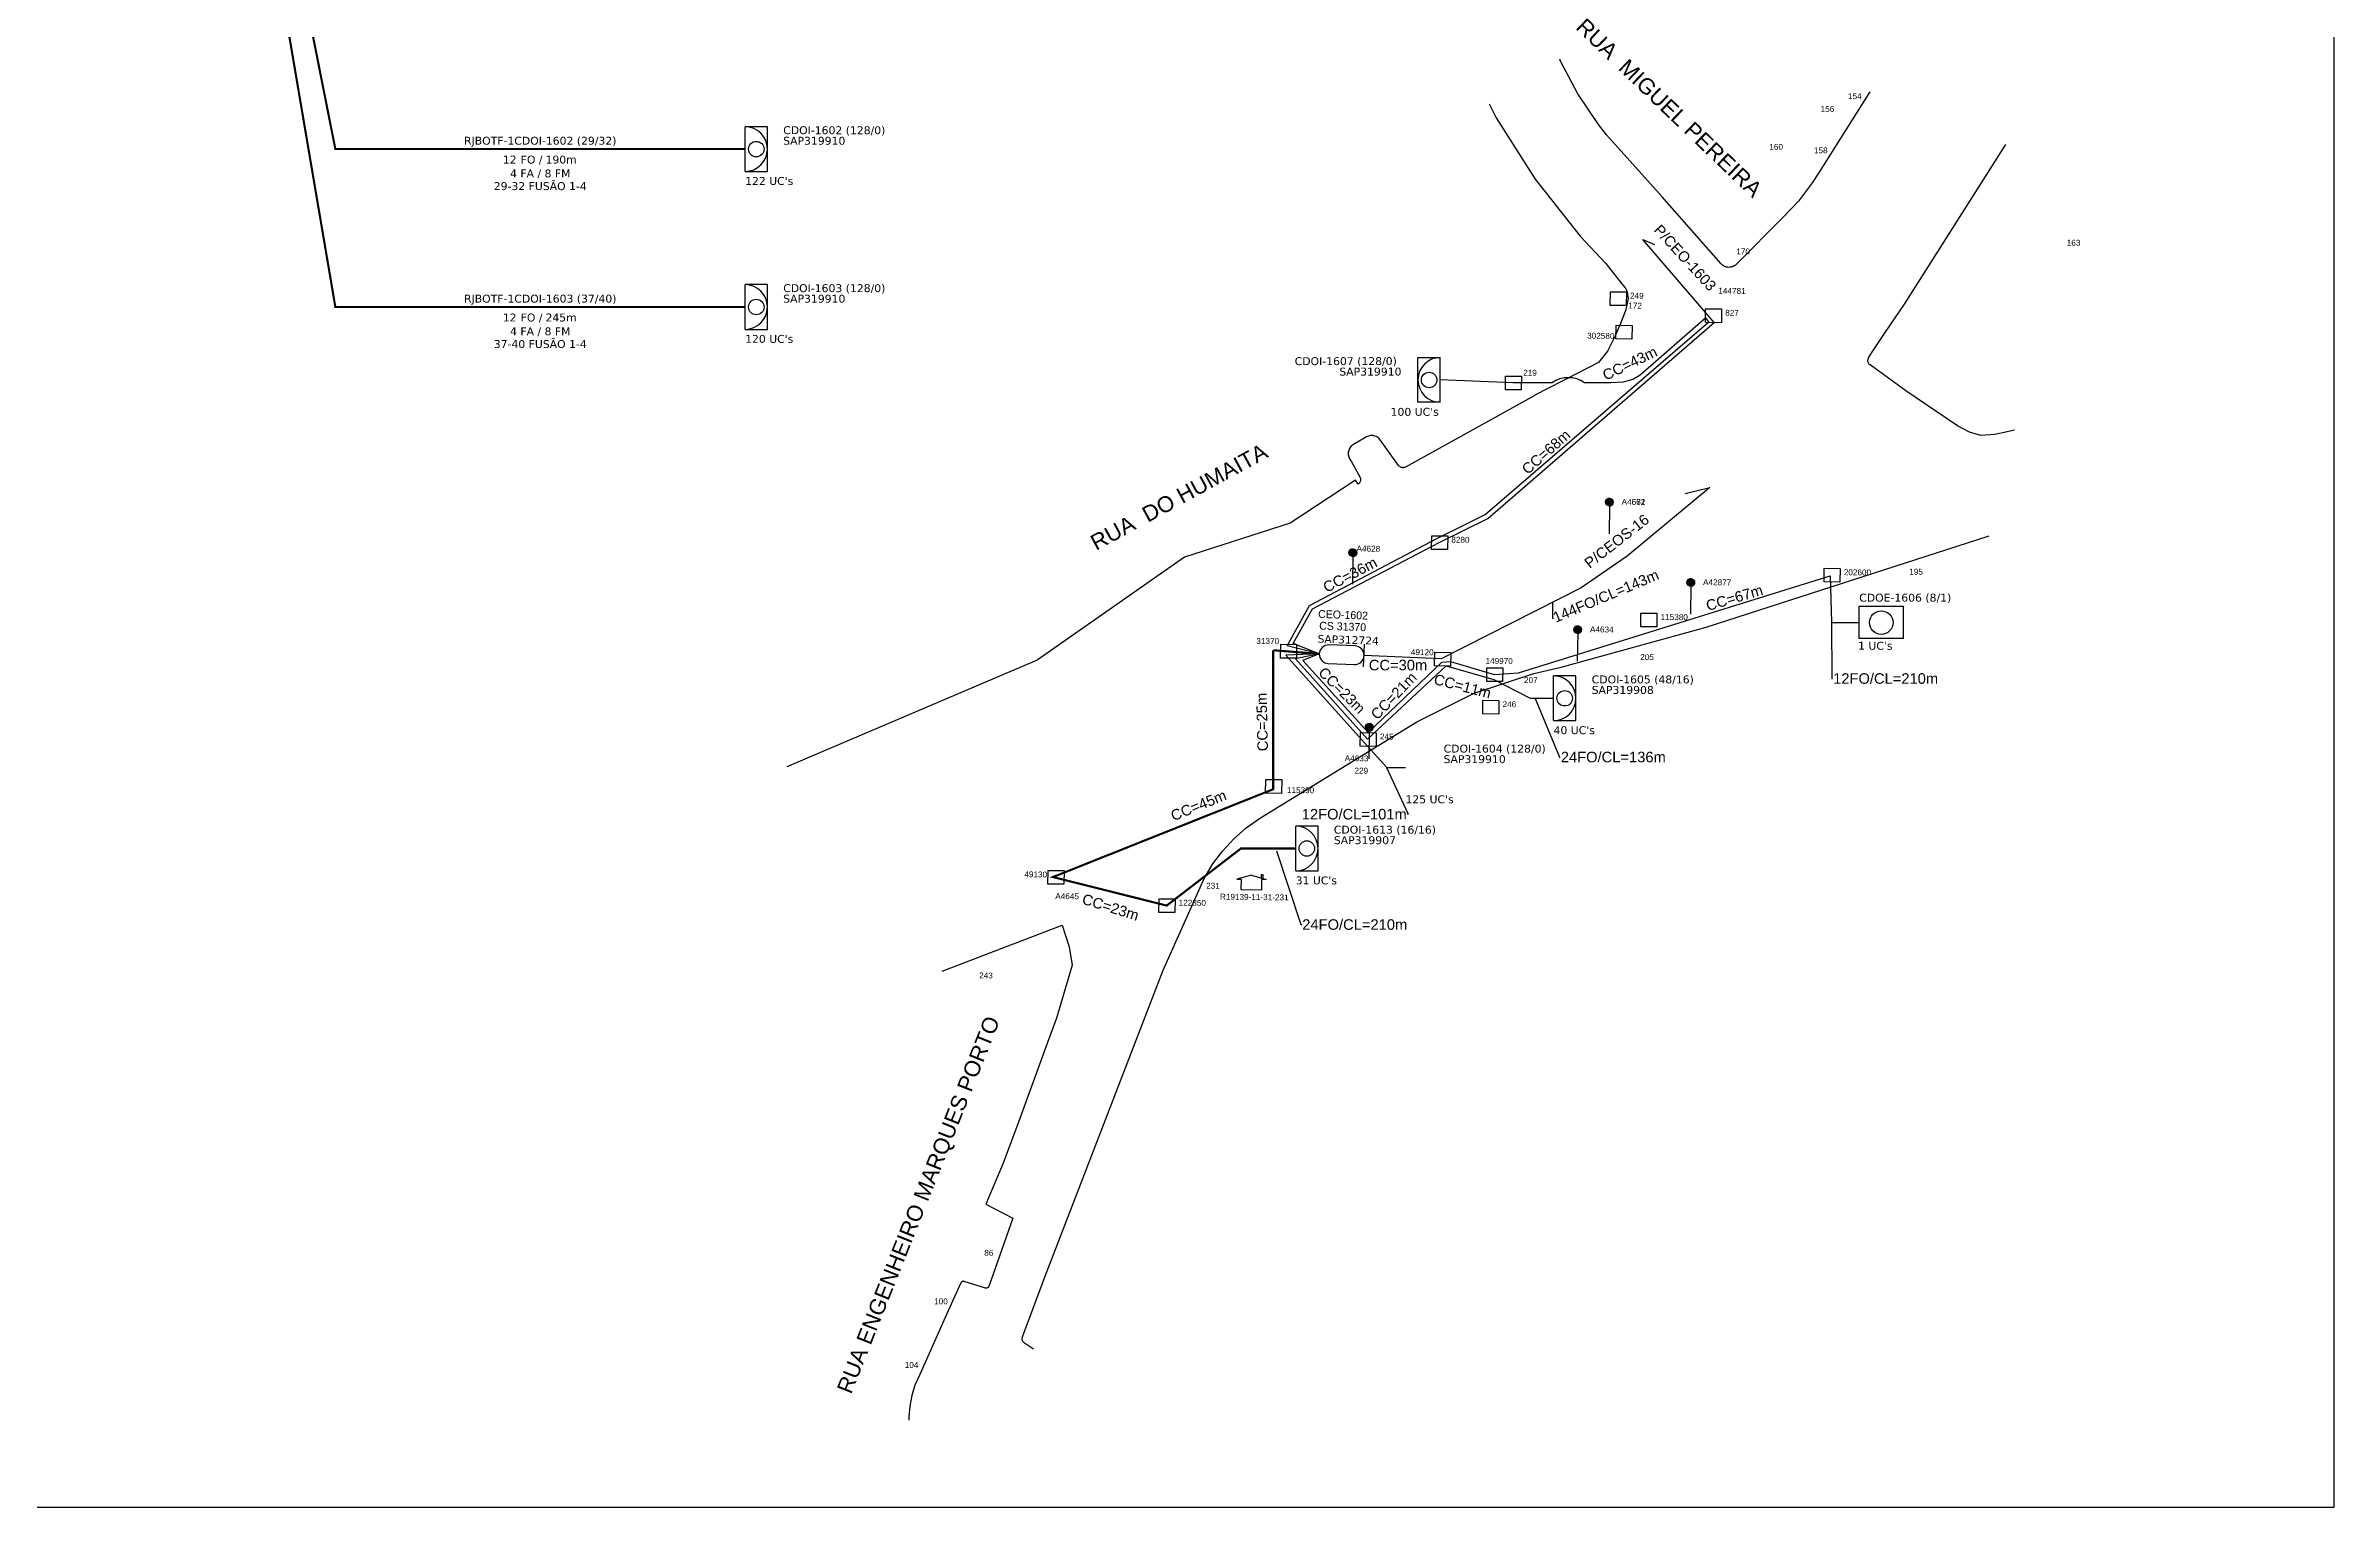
# Model space of a CAD drawing. Header units: millimetres. Extents: x -675 to 164, y 247 to 841.
# Drawn here: x -271.3 to 163.7, y 246.6 to 524.2 of the extents above; entities that cross this region are included whole.
import ezdxf
from ezdxf.enums import TextEntityAlignment as Align

# ---------------------------------------------------------------- set-up
doc = ezdxf.new("R2010")
doc.units = ezdxf.units.MM
doc.header["$LTSCALE"] = 0.1
doc.header["$MEASUREMENT"] = 0
for name, color, linetype in [('CD a instalar', 1, 'Continuous'), ('CDO_INTERIOR', 1, 'Continuous'), ('CDOE', 1, 'Continuous'), ('CDOI', 1, 'Continuous'), ('CEO', 1, 'Continuous'), ('label_cabos', 7, 'Continuous'), ('LEGENDAS_INFRAESTRUTURAS', 7, 'Continuous'), ('linha de chamada', 5, 'Continuous'), ('MUB_NUMERACAO', 7, 'Continuous'), ('MUB_QUADRAS', 253, 'Continuous'), ('MUB_SEGMENTO', 7, 'Continuous'), ('NOS_DE_INFRAESTRUTURA', 7, 'Continuous'), ('SURVEYS', 7, 'Continuous'), ('SURVEYS_LEGENDAS', 7, 'Continuous')]:
    doc.layers.add(name, color=color, linetype=linetype)
doc.layers.add('Texto_Cabos', color=1, linetype='Continuous', lineweight=20)
doc.styles.add('siredit', font='verdana.ttf')
doc.styles.get("Standard").update_dxf_attribs({"font": 'arial.ttf'})
doc.styles.add('Style-font000', font='font000.shx')
doc.linetypes.add('FENCELINE1', pattern='A,0.25,-0.1,[133,ltypeshp.shx,S=0.1,R=0,X=-0.1,Y=0],-0.1,1', length=1.45)
doc.dimstyles.get("Standard").update_dxf_attribs({"dimtxt": 0.18, "dimasz": 0.18, "dimexe": 0.18, "dimexo": 0.0625, "dimgap": 0.09, "dimtad": 0, "dimtih": 1, "dimtoh": 1, "dimdec": 4, "dimzin": 0, "dimdsep": 46, "dimtxsty": 'Standard', "dimcen": 0.09, "dimadec": 0, "dimazin": 0, "dimtfac": 1, "dimtdec": 4, "dimtofl": 0, "dimtmove": 0, "dimatfit": 3, "dimfxl": 1, "dimtolj": 1, "dimtzin": 0, "dimarcsym": 0})

# ---------------------------------------------------------------- blocks, each defined once
blk = doc.blocks.new('*X2')
at = {"color": 0}
for p, q in [((-0.679997, 0.416018), (-0.018018, 1.077997)), ((-0.679809, 0.433884), (-0.035884, 1.077809)), ((-0.679715, 0.398622), (-0.000622, 1.077715)), ((-0.67911, 0.452261), (-0.054261, 1.07711)), ((-0.678999, 0.381661), (0.016339, 1.076999)), ((-0.677877, 0.365105), (0.032895, 1.075877)), ((-0.677853, 0.471196), (-0.073196, 1.075853)), ((-0.676376, 0.348929), (0.049071, 1.074376)), ((-0.675978, 0.490748), (-0.092748, 1.073978)), ((-0.674518, 0.333109), (0.064891, 1.072518)), ((-0.673417, 0.510987), (-0.112987, 1.071417)), ((-0.672323, 0.317627), (0.080373, 1.070323)), ((-0.67008, 0.532002), (-0.134002, 1.06808)), ((-0.669809, 0.302463), (0.095537, 1.067809)), ((-0.666991, 0.287604), (0.110396, 1.064991)), ((-0.665856, 0.553903), (-0.155903, 1.063856)), ((-0.663883, 0.273034), (0.124966, 1.061883)), ((-0.660603, 0.576834), (-0.178834, 1.058603)), ((-0.660497, 0.258742), (0.139258, 1.058497)), ((-0.656846, 0.244715), (0.153285, 1.054846)), ((-0.654125, 0.600989), (-0.202989, 1.052125)), ((-0.652938, 0.230945), (0.167055, 1.050938)), ((-0.648783, 0.217422), (0.180578, 1.046783)), ((-0.646156, 0.626637), (-0.228637, 1.044156)), ((-0.64439, 0.204138), (0.193862, 1.04239)), ((-0.639766, 0.191085), (0.206915, 1.037766)), ((-0.636298, 0.654172), (-0.256172, 1.034298)), ((-0.634917, 0.178256), (0.219744, 1.032917)), ((-0.62985, 0.165645), (0.232355, 1.02785)), ((-0.624571, 0.153247), (0.244753, 1.022571)), ((-0.623925, 0.684222), (-0.286222, 1.021925)), ((-0.619084, 0.141056), (0.256944, 1.017084)), ((-0.613395, 0.129067), (0.268933, 1.011395)), ((-0.607932, 0.717893), (-0.319893, 1.005932)), ((-0.607508, 0.117277), (0.280723, 1.005508)), ((-0.601426, 0.10568), (0.29232, 0.999426)), ((-0.595154, 0.094275), (0.303725, 0.993154)), ((-0.588694, 0.083057), (0.314943, 0.986694)), ((-0.58596, 0.757543), (-0.359543, 0.98396)), ((-0.58205, 0.072024), (0.325976, 0.98005)), ((-0.575224, 0.061172), (0.336828, 0.973224)), ((-0.568219, 0.0505), (0.3475, 0.966219)), ((-0.561036, 0.040005), (0.357995, 0.959036)), ((-0.553678, 0.029685), (0.368315, 0.951678)), ((-0.550397, 0.810783), (-0.412783, 0.948397)), ((-0.546146, 0.01954), (0.37846, 0.944146)), ((-0.538442, 0.009566), (0.388434, 0.936442)), ((-0.530567, -0.000236), (0.398236, 0.928567)), ((-0.522522, -0.009869), (0.407869, 0.920522)), ((-0.514308, -0.019333), (0.417333, 0.912308)), ((-0.505925, -0.028628), (0.426628, 0.903925)), ((-0.497375, -0.037756), (0.435756, 0.895375)), ((-0.488657, -0.046715), (0.444715, 0.886657)), ((-0.479772, -0.055508), (0.453508, 0.877772)), ((-0.470719, -0.064133), (0.462133, 0.868719)), ((-0.461499, -0.07259), (0.47059, 0.859499)), ((-0.45211, -0.080879), (0.478879, 0.85011)), ((-0.442553, -0.089), (0.487, 0.840553)), ((-0.432826, -0.096951), (0.494951, 0.830826)), ((-0.422929, -0.104731), (0.502731, 0.820929)), ((-0.41286, -0.11234), (0.51034, 0.81086)), ((-0.402619, -0.119776), (0.517776, 0.800619)), ((-0.392202, -0.127037), (0.525037, 0.790202)), ((-0.381609, -0.134122), (0.532122, 0.779609)), ((-0.370838, -0.141028), (0.539028, 0.768838)), ((-0.359886, -0.147754), (0.545754, 0.757886)), ((-0.348751, -0.154296), (0.552296, 0.746751)), ((-0.337429, -0.160652), (0.558652, 0.735429)), ((-0.325919, -0.16682), (0.56482, 0.723919)), ((-0.314215, -0.172794), (0.570794, 0.712215)), ((-0.302316, -0.178572), (0.576572, 0.700316)), ((-0.290215, -0.184149), (0.582149, 0.688215)), ((-0.27791, -0.189522), (0.587522, 0.67591)), ((-0.265395, -0.194684), (0.592684, 0.663395)), ((-0.252664, -0.199631), (0.597631, 0.650664)), ((-0.239711, -0.204356), (0.602356, 0.637711)), ((-0.226531, -0.208853), (0.606853, 0.624531)), ((-0.213115, -0.213115), (0.611115, 0.611115)), ((-0.199456, -0.217134), (0.615134, 0.597456)), ((-0.185546, -0.220901), (0.618901, 0.583546)), ((-0.171373, -0.224406), (0.622406, 0.569373)), ((-0.156929, -0.22764), (0.62564, 0.554929)), ((-0.1422, -0.230589), (0.628589, 0.5402)), ((-0.127174, -0.23324), (0.63124, 0.525174)), ((-0.111836, -0.23558), (0.63358, 0.509836)), ((-0.096169, -0.23759), (0.63559, 0.494169)), ((-0.080154, -0.239253), (0.637253, 0.478154)), ((-0.06377, -0.240547), (0.638547, 0.46177)), ((-0.046993, -0.241448), (0.639448, 0.444993)), ((-0.029795, -0.241927), (0.639927, 0.427795)), ((-0.012144, -0.241953), (0.639953, 0.410144)), ((0.006, -0.241488), (0.639488, 0.392)), ((0.024679, -0.240486), (0.638486, 0.373321)), ((0.043948, -0.238895), (0.636895, 0.354052)), ((0.063871, -0.236649), (0.634649, 0.334129)), ((0.084528, -0.23367), (0.63167, 0.313472)), ((0.106018, -0.229858), (0.627858, 0.291982)), ((0.12847, -0.225084), (0.623084, 0.26953)), ((0.152051, -0.21918), (0.61718, 0.245949)), ((0.176993, -0.211916), (0.609916, 0.221007)), ((0.203627, -0.20296), (0.60096, 0.194373)), ((0.232456, -0.191808), (0.589808, 0.165544)), ((0.264325, -0.177617), (0.575617, 0.133675)), ((0.300865, -0.158754), (0.556754, 0.097135)), ((0.346227, -0.13107), (0.52907, 0.051773)), ((0.43272, -0.062254), (0.460254, -0.03472))]:
    blk.add_line(p, q, dxfattribs=at)
blk = doc.blocks.new('PTPT')
at = {"color": 0}
blk.add_line((-0.0000002, -0.0000024), (-0.0000002, -0.0000498), dxfattribs=at)
blk.add_circle((-0.0000002, 0.0000042), 0.0000066, dxfattribs=at)
at = {"color": 0, "xscale": 1e-05, "yscale": 1e-05, "zscale": 1e-05}
blk.add_blockref('*X2', (0, 0), dxfattribs=at)
blk = doc.blocks.new('MHMZ')
at = {"color": 5}
for p, q in [((-0.0000128, 0.0000113), (0.0000144, 0.0000113)), ((-0.0000128, -0.0000121), (-0.0000128, 0.0000113)), ((0.0000144, 0.0000113), (0.0000144, -0.0000121)), ((0.0000144, -0.0000121), (-0.0000128, -0.0000121))]:
    blk.add_line(p, q, dxfattribs=at)
blk = doc.blocks.new('LVLV')
for p, q in [((0, 0.0000254), (-0.0000251, 0.000018)), ((-0.0000251, 0.000018), (-0.0000173, 0.000018)), ((-0.0000172, 0), (-0.0000172, 0.0000179)), ((0.0000172, 0), (-0.0000172, 0)), ((0, 0.0000254), (0.0000251, 0.000018)), ((0.0000169, 0.0000264), (0.0000195, 0.0000264)), ((0.0000169, 0.0000205), (0.0000169, 0.0000264)), ((0.0000251, 0.000018), (0.0000172, 0.000018)), ((0.0000172, 0.000018), (0.0000172, 0)), ((0.0000195, 0.0000264), (0.0000195, 0.0000198))]:
    blk.add_line(p, q)
blk = doc.blocks.new('CDO_INTERIOR')
at = {"layer": 'CDOI'}
for p, q in [((4.22, 8.36), (-0.03, 8.36)), ((4.22, -0.14), (4.22, 8.36)), ((-0.03, -0.14), (4.22, -0.14))]:
    blk.add_line(p, q, dxfattribs=at)
blk.add_lwpolyline([(-0.03, -0.14), (-0.03, 8.36)], dxfattribs=at)
blk.add_circle((2.09, 4.11), 1.47, dxfattribs=at)
blk.add_arc((-0.03, 4.11), 4.25, 269.9724, 89.9724, dxfattribs=at)
at = {"layer": 'CDOI', "flags": 1}
for tag, height, style, p in [('ID', 1.5, 'siredit', (-0.03, 18.1)), ('FIBRAS_FUSIONADAS', 1.5, 'Style-font000', (-0.03, 13.6)), ('FIBRAS_RESERVA', 1.5, 'Style-font000', (-0.03, 11.1)), ('COORX', 1, 'siredit', (-0.03, 4.11)), ('COORY', 1, 'siredit', (-0.03, 4.11))]:
    blk.add_attdef(tag, text='', height=height, rotation=359.9724, dxfattribs=dict(at, style=style)).set_placement(p, align=Align.MIDDLE_LEFT)
at = {"layer": 'CDOI', "style": 'siredit'}
for tag, height, p in [('Nº_UCs', 1.5, (-0.03, 16.1)), ('TIPO_CDO', 1.5, (7.22, 5.69)), ('CDO', 1.5, (7.22, 7.69)), ('SPLITER_32_1', 1.3, (27.43, 7.68)), ('SPLITER_32_2', 1.3, (27.43, 5.68)), ('SPLITER_32_3', 1.3, (27.43, 3.68)), ('SPLITER_32_4', 1, (7.22, -0.31)), ('NºRAISER', 1, (7.22, 3.69)), ('NºPP', 1, (7.22, 1.69)), ('SPLITER_4/8_1', 1.3, (27.43, 1.68)), ('SPLITER_4/8_2', 1.3, (27.43, -0.32)), ('SPLITER_4/8_4', 1.3, (27.43, -4.32)), ('SPLITER_4/8_3', 1.3, (27.43, -2.32))]:
    blk.add_attdef(tag, text='', height=height, rotation=359.9724, dxfattribs=at).set_placement(p, align=Align.MIDDLE_LEFT)

msp = doc.modelspace()

# ---------------------------------------------------------------- linework, layer by layer
msp.add_lwpolyline([(-674.88, 246.56), (163.69, 246.56), (163.69, 840.56), (-674.88, 840.56), (-674.88, 246.56)])
at = {"layer": 'CD a instalar', "color": 0, "linetype": 'Continuous'}
for p, q in [((45.84, 471.59), (32.29, 487.35)), ((32.29, 487.35), (34.49, 486.4)), ((2.29, 435.11), (44.82, 471.76)), ((2.81, 434.4), (45.84, 471.59)), ((44.25, 472.51), (31.8, 461.63)), ((44.82, 471.76), (44.25, 472.51)), ((31.8, 461.63), (30.35, 460.79)), ((7.59, 460.16), (-6.22, 460.7)), ((15.04, 460.16), (7.59, 460.16)), ((26.2, 460.16), (21.21, 460.16)), ((28.52, 460.3), (26.2, 460.16)), ((30.35, 460.79), (28.52, 460.3)), ((45, 440.27), (29.33, 427.23)), ((40.3, 439.15), (45, 440.27)), ((-1.64, 433.17), (2.29, 435.11)), ((-31.06, 417.83), (-6.73, 430.65)), ((-6.73, 430.65), (-1.64, 433.17)), ((-6.43, 429.84), (2.81, 434.4)), ((-30.5, 417.21), (-6.43, 429.84)), ((29.33, 427.23), (20.57, 421.2)), ((8.64, 405.04), (67.89, 423.46)), ((67.89, 423.46), (68.16, 414.6)), ((-35.34, 410.19), (-31.06, 417.83)), ((20.57, 421.2), (-6.06, 407.71)), ((-34.18, 410.63), (-30.5, 417.21)), ((68.16, 414.6), (73.35, 414.6)), ((-29.21, 408.66), (-35.34, 410.19)), ((-29.21, 408.66), (-34.18, 410.63)), ((-29.21, 408.66), (-35.58, 408.43)), ((-35.58, 408.43), (-20.64, 391.75)), ((-29.21, 408.66), (-33.73, 407.73)), ((-33.73, 407.73), (-20.08, 392.48)), ((-29.21, 408.66), (-32.35, 407.4)), ((-32.35, 407.4), (-19.9, 393.7)), ((-29.21, 408.66), (-29.21, 408.66)), ((-6.06, 407.71), (-20.72, 408.35)), ((-20.72, 408.35), (-20.72, 408.35)), ((-20.72, 408.35), (-20.72, 408.35)), ((-20.72, 408.35), (-20.72, 408.35)), ((-20.72, 408.35), (-20.72, 408.35)), ((-20.72, 408.35), (-20.72, 408.35)), ((-20.08, 392.48), (-5.12, 406.36)), ((-19.9, 393.7), (-5.91, 407.08)), ((-5.91, 407.08), (-4.25, 407.23)), ((-5.12, 406.36), (3.97, 403.81)), ((-4.25, 407.23), (4.05, 404.75)), ((4.05, 404.75), (8.64, 405.04)), ((3.97, 403.81), (10.87, 400.23)), ((10.87, 400.23), (15.31, 400.23)), ((-20.64, 391.75), (-16.35, 387.09)), ((-16.35, 387.09), (-12.84, 387.08))]:
    msp.add_line(p, q, dxfattribs=at)
at = {"layer": 'CD a instalar', "color": 0, "linetype": 'Continuous', "const_width": 0.4}
for points in [[(-251.97, 684.55), (-216.22, 504.55), (-138.35, 504.56)], [(-251.97, 684.55), (-216.22, 474.55), (-138.35, 474.56)]]:
    msp.add_lwpolyline(points, dxfattribs=at)
at = {"layer": 'CD a instalar', "linetype": 'Continuous', "const_width": 0.4}
for points in [[(-37.97, 409.35), (-37.97, 382.95), (-79.85, 366.26), (-58.21, 360.85), (-44.11, 371.69), (-37.68, 371.69)], [(-29.21, 408.66), (-37.97, 409.35)], [(-37.68, 371.69), (-33.71, 371.69)]]:
    msp.add_lwpolyline(points, dxfattribs=at)
at = {"layer": 'CD a instalar', "color": 0, "linetype": 'Continuous'}
msp.add_arc((18.13, 455.76), 5.37, 54.9669, 125.0238, dxfattribs=at)
at = {"layer": 'CDOE', "color": 0}
for p, q in [((81.85, 417.63), (73.35, 417.63)), ((73.35, 417.63), (73.35, 411.58)), ((81.85, 411.58), (81.85, 417.63)), ((81.85, 411.58), (73.35, 411.58))]:
    msp.add_line(p, q, dxfattribs=at)
msp.add_circle((77.6, 414.6), 2.24, dxfattribs=at)
at = {"layer": 'CDOI', "color": 0}
for p, q in [((-134.1, 508.8), (-138.35, 508.81)), ((-134.1, 500.3), (-134.1, 508.8)), ((-138.35, 500.31), (-134.1, 500.3)), ((-134.1, 478.8), (-138.35, 478.81)), ((-134.1, 470.3), (-134.1, 478.8)), ((-138.35, 470.31), (-134.1, 470.3)), ((-10.46, 456.45), (-10.47, 464.95)), ((-10.47, 464.95), (-6.22, 464.95)), ((-6.21, 456.45), (-10.46, 456.45)), ((19.56, 404.48), (15.31, 404.48)), ((19.56, 395.98), (19.56, 404.48)), ((15.31, 395.98), (19.56, 395.98))]:
    msp.add_line(p, q, dxfattribs=at)
for points in [[(-138.35, 500.31), (-138.35, 508.81)], [(-138.35, 470.31), (-138.35, 478.81)], [(-6.21, 456.45), (-6.22, 464.95)], [(15.31, 395.98), (15.31, 404.48)]]:
    msp.add_lwpolyline(points, dxfattribs=at)
for centre in [(-136.22, 504.55), (-136.22, 474.55), (-8.34, 460.7), (17.43, 400.23)]:
    msp.add_circle(centre, 1.47, dxfattribs=at)
for centre, start, end in [((-138.35, 504.56), 269.9724, 89.9724), ((-138.35, 474.56), 269.9724, 89.9724), ((-6.22, 460.7), 90.0276, 270.0276), ((15.31, 400.23), 269.9724, 89.9724)]:
    msp.add_arc(centre, 4.25, start, end, dxfattribs=at)
at = {"layer": 'CEO', "color": 5}
for p, q in [((-22.42, 410.18), (-27.38, 410.36)), ((-27.51, 406.83), (-22.55, 406.64))]:
    msp.add_line(p, q, dxfattribs=at)
msp.add_lwpolyline([(-20.79, 406.22), (-20.64, 410.48)], dxfattribs=at)
for centre, start, end in [((-27.44, 408.59), 87.918, 267.918), ((-22.48, 408.41), 267.918, 87.918)]:
    msp.add_arc(centre, 1.77, start, end, dxfattribs=at)
at = {"layer": 'linha de chamada', "linetype": 'Continuous', "const_width": 0.001}
msp.add_lwpolyline([(-31.58, 371.69), (-41.85, 364.78)], dxfattribs=at)
at = {"layer": 'MUB_QUADRAS', "linetype": 'Continuous'}
for points in [[(75.41, 515.46), (65.67, 500), (64.36, 497.95), (61.87, 494.66), (59.04, 491.66), (50.06, 482.68), (49.96, 482.59), (49.8, 482.46), (49.62, 482.35), (49.44, 482.25), (49.24, 482.18), (49.04, 482.13), (48.83, 482.1), (48.62, 482.09), (48.41, 482.1), (48.21, 482.14), (48, 482.2), (47.81, 482.27), (47.62, 482.37), (47.45, 482.49), (47.29, 482.62), (47.14, 482.77), (35.95, 495.47), (25.38, 507.24), (23.83, 509.23), (19.91, 515.05), (16.63, 521.25), (16.48, 521.61)], [(3.09, 513.15), (4.41, 510.51), (11.81, 498.85), (20.4, 488.02), (25.25, 482.8), (28.06, 479.28), (28.85, 478.26), (29.03, 478), (29.18, 477.73), (29.3, 477.44), (29.47, 476.2), (29.03, 474.04), (28.03, 471.45), (27.03, 469.05), (25.56, 466.14), (23.84, 464), (19.67, 461.87), (11.75, 457.8), (11.62, 457.7), (-12.85, 444.15), (-12.94, 444.11), (-13.04, 444.07), (-13.14, 444.05), (-13.24, 444.03), (-13.35, 444.03), (-13.45, 444.04), (-13.56, 444.06), (-13.66, 444.08), (-13.75, 444.12), (-13.85, 444.17), (-13.93, 444.23), (-14.01, 444.3), (-14.08, 444.37), (-14.15, 444.45), (-17.64, 449.34), (-17.76, 449.48), (-17.91, 449.63), (-18.07, 449.76), (-18.25, 449.87), (-18.43, 449.97), (-18.63, 450.04), (-18.83, 450.1), (-19.04, 450.13), (-19.25, 450.14), (-19.46, 450.13), (-19.66, 450.09), (-19.86, 450.04), (-20.06, 449.96), (-20.25, 449.87), (-22.72, 448.43), (-22.73, 448.43), (-22.9, 448.31), (-23.07, 448.18), (-23.21, 448.03), (-23.34, 447.87), (-23.46, 447.69), (-23.55, 447.5), (-23.62, 447.31), (-23.68, 447.1), (-23.71, 446.9), (-23.72, 446.69), (-23.7, 446.48), (-23.67, 446.27), (-23.62, 446.07), (-23.54, 445.88), (-23.44, 445.69), (-23.33, 445.51), (-23.17, 445.28), (-21.53, 442.31), (-21.48, 442.22), (-21.44, 442.13), (-21.4, 442.03), (-21.38, 441.93), (-21.36, 441.82), (-21.36, 441.72), (-21.37, 441.62), (-21.39, 441.51), (-21.42, 441.41), (-21.46, 441.32), (-21.51, 441.22), (-21.57, 441.14), (-21.64, 441.06), (-21.72, 440.99), (-21.8, 440.93), (-22.33, 441.64), (-34.77, 433.52), (-54.85, 427.03), (-82.84, 407.47), (-130.39, 387.19)], [(75.06, 464.26), (75.06, 464.37), (75.06, 464.47), (75.08, 464.58), (75.11, 464.68), (75.14, 464.78), (75.19, 464.87), (75.79, 465.91), (78.34, 469.74), (82, 475.11), (101.25, 505.44)], [(102.9, 451.16), (101.54, 450.81), (99.21, 450.31), (96.5, 450.13), (94.35, 450.75), (92.08, 452.01), (82.28, 458.66), (75.47, 463.56), (75.39, 463.63), (75.32, 463.7), (75.25, 463.78), (75.19, 463.87), (75.15, 463.96), (75.11, 464.06), (75.08, 464.16), (75.06, 464.26)], [(-83.51, 276.55), (-85.24, 277.72), (-85.31, 277.77), (-85.39, 277.84), (-85.46, 277.92), (-85.52, 278), (-85.57, 278.09), (-85.61, 278.19), (-85.65, 278.29), (-85.67, 278.39), (-85.68, 278.49), (-85.68, 278.6), (-85.67, 278.7), (-85.65, 278.8), (-85.61, 278.91), (-81.34, 290.47), (-58.86, 348.58), (-51.03, 366.11), (-49.44, 368.78), (-47.57, 371.27), (-45.46, 373.55), (-43.12, 375.59), (-40.58, 377.38), (-40.39, 377.5), (-10.66, 395.77), (0.24, 401.18), (11.55, 404.91), (16.74, 406.16), (44.32, 413.71), (98.12, 431.1)], [(-100.87, 348.38), (-78.07, 357.11), (-76.77, 352.98), (-76.19, 349.54), (-79.18, 339.48), (-80.85, 334.83), (-86.13, 320.38), (-89.12, 312.43), (-89.12, 312.36), (-92.59, 304.1), (-87.43, 301.44)], [(-87.43, 301.44), (-92.05, 288.5), (-92.07, 288.45), (-92.09, 288.41), (-92.12, 288.36), (-92.16, 288.32), (-92.2, 288.29), (-92.24, 288.26), (-92.28, 288.23), (-92.33, 288.21), (-92.38, 288.19), (-92.43, 288.18), (-92.48, 288.17), (-92.53, 288.17), (-92.59, 288.17), (-92.64, 288.18), (-92.67, 288.19), (-96.72, 289.45), (-96.77, 289.46), (-96.82, 289.47), (-96.87, 289.47), (-96.93, 289.47), (-96.98, 289.46), (-97.03, 289.45), (-97.08, 289.43), (-97.12, 289.4), (-97.17, 289.37), (-97.21, 289.34), (-97.24, 289.3), (-97.28, 289.26), (-97.3, 289.22), (-97.32, 289.18), (-100.07, 283.14), (-105.15, 271.74), (-106.1, 269.75), (-106.68, 267.79), (-107.05, 265.78), (-107.21, 263.74), (-107.2, 263.1)]]:
    msp.add_lwpolyline(points, dxfattribs=at)

# ---------------------------------------------------------------- block references
at = {"layer": 'CDO_INTERIOR', "linetype": 'Continuous'}
ref = msp.add_blockref('CDO_INTERIOR', (-33.67, 367.58), dxfattribs=at)
ref.add_attrib('Nº_UCs', "31 UC's", dxfattribs={"layer": 'CDOI', "height": 1.5, "rotation": 359.9724, "style": 'siredit'}).set_placement((-33.7, 365.63), align=Align.MIDDLE_LEFT)
ref.add_attrib('CDO', 'CDOI-1613 (16/16)', dxfattribs={"layer": 'CDOI', "height": 1.5, "rotation": 359.9724, "style": 'siredit'}).set_placement((-26.45, 375.27), align=Align.MIDDLE_LEFT)
ref.add_attrib('TIPO_CDO', 'SAP319907', dxfattribs={"layer": 'CDOI', "height": 1.5, "rotation": 359.9724, "style": 'siredit'}).set_placement((-26.45, 373.27), align=Align.MIDDLE_LEFT)
at = {"layer": 'NOS_DE_INFRAESTRUTURA', "color": 40}
for p, xscale, yscale, zscale, rotation in [((27.53, 476.18), 111319.4907932736, 111319.4907932736, 111319.4907932736, 359.2976386014429), ((45.63, 472.94), 111319.4907932736, 111319.4907932736, 111319.4907932736, 359.2975687799191), ((45.63, 472.94), 111319.4907932736, 111319.4907932736, 111319.4907932736, 359.2975687799191), ((28.61, 469.82), 111319.4907932736, 111319.4907932736, 111319.4907932736, 359.2976325332197), ((7.59, 460.16), 111319.4907932736, 111319.4907932736, 111319.4907932736, 359.2977094903617), ((-6.43, 429.84), 111319.4907932736, 111319.4907932736, 111319.4907932736, 359.2977534962678), ((68.16, 423.65), 111319.4907932736, 111319.4907932736, 111319.4907932736, 359.2974678898022), ((33.34, 415.15), 111319.4907932736, 111319.4907932736, 111319.4907932736, 359.2975977094706), ((-35.14, 409.2), 111319.4907932736, 111319.4907932736, 111319.4907932736, 359.2978563313331), ((-5.85, 407.71), 111319.4907932736, 111319.4907932736, 111319.4907932736, 359.2977444567085), ((4.05, 404.75), 111319.4907932735, 111319.4907932735, 111319.4907932735, 359.2977059171764), ((3.3, 398.59), 111319.4907932736, 111319.4907932736, 111319.4907932736, 359.29770684319), ((-20, 392.44), 111319.4907932736, 111319.4907932736, 111319.4907932736, 359.2977935955687), ((-37.97, 383.53), 111319.4907932736, 111319.4907932736, 111319.4907932736, 359.29785770325), ((-79.35, 366.26), 111319.4907932736, 111319.4907932736, 111319.4907932736, 359.2980112565181), ((-58.25, 360.88), 111319.4907932735, 111319.4907932735, 111319.4907932735, 359.2979293570097)]:
    msp.add_blockref('MHMZ', p, dxfattribs=dict(at, xscale=xscale, yscale=yscale, zscale=zscale, rotation=rotation))
at = {"layer": 'NOS_DE_INFRAESTRUTURA', "color": 1, "xscale": 111319.4907932736, "yscale": 111319.4907932736, "zscale": 111319.4907932736}
for p, rotation in [((25.94, 437.03), 359.2976325810967), ((25.94, 437.03), 359.2976325810967), ((-22.82, 427.42), 359.2978248354264), ((41.41, 421.77), 359.297569034961), ((19.92, 412.8), 359.2976480281559), ((-19.71, 394.26), 359.2977930245668)]:
    msp.add_blockref('PTPT', p, dxfattribs=dict(at, rotation=rotation))
at = {"layer": 'SURVEYS', "color": 0, "xscale": 111319.4907932735, "yscale": 111319.4907932735, "zscale": 111319.4907932735, "rotation": 359.2978793958903}
msp.add_blockref('LVLV', (-42.12, 363.81), dxfattribs=at)

# ---------------------------------------------------------------- texts
at = {"layer": 'CDOE', "color": 0, "lineweight": 40, "style": 'siredit'}
for s, p in [('CDOE-1606 (8/1)', (73.41, 419.34)), ("1 UC's", (73.19, 410.2))]:
    msp.add_text(s, height=1.5, dxfattribs=at).set_placement(p, align=Align.MIDDLE_LEFT)
at = {"layer": 'CDOI', "color": 0, "lineweight": 40, "style": 'siredit'}
for s, rotation, p in [('CDOI-1602 (128/0)', 359.9724, (-131.1, 508.14)), ('SAP319910', 359.9724, (-131.1, 506.14)), ("122 UC's", 359.9724, (-138.34, 498.5)), ('CDOI-1603 (128/0)', 359.9724, (-131.1, 478.14)), ('SAP319910', 359.9724, (-131.1, 476.14)), ("120 UC's", 359.9724, (-138.34, 468.5)), ('CDOI-1607 (128/0)', 0.0276, (-33.89, 464.27)), ('SAP319910', 0.0276, (-25.4, 462.28)), ("100 UC's", 0.0276, (-15.66, 454.64))]:
    msp.add_text(s, height=1.5, rotation=rotation, dxfattribs=at).set_placement(p, align=Align.MIDDLE_LEFT)
at = {"layer": 'CDOI', "color": 7, "lineweight": 40, "style": 'siredit'}
for s, p in [('CDOI-1605 (48/16)', (22.56, 403.81)), ('SAP319908', (22.56, 401.81)), ('CDOI-1604 (128/0)', (-5.59, 390.67)), ("40 UC's", (15.31, 394.17)), ('SAP319910', (-5.59, 388.67)), ("125 UC's", (-12.84, 381.03))]:
    msp.add_text(s, height=1.5, rotation=359.9724, dxfattribs=at).set_placement(p, align=Align.MIDDLE_LEFT)
at = {"layer": 'CEO', "color": 5, "lineweight": 40}
for s, height, style, p in [('CEO-1602', 1.499, 'Style-font000', (-24.69, 416.09)), ('CS 31370', 1.499, 'Style-font000', (-24.77, 413.87)), ('SAP312724   ', 1.4783, 'siredit', (-22.75, 411.3))]:
    msp.add_text(s, height=height, rotation=357.918, dxfattribs=dict(at, style=style)).set_placement(p, align=Align.MIDDLE_CENTER)
at = {"layer": 'label_cabos', "linetype": 'Continuous', "char_height": 2, "attachment_point": 6}
for s, insert, rotation in [('P/CEO-1603', (45.66, 478.07), 312.5409), ('CC=43m', (34.81, 466.25), 25.7806), ('CC=68m', (18.06, 450.69), 41.3708), ('P/CEOS-16', (33.08, 434.56), 37.9513), ('CC=36m', (-18.44, 426.25), 27.6083), ('CC=67m', (55.01, 420.88), 16.4749), ('CC=23m', (-20.98, 397.82), 315.2606), ('CC=21m', (-11.21, 404.69), 46.1798), ('CC=11m', (3.39, 401.12), 345.4204), ('CC=25m', (-40.21, 401.26), 91.3843), ('CC=45m', (-47.02, 381.96), 22.1007), ('CC=23m', (-63.59, 358.87), 342.579)]:
    msp.add_mtext(s, dxfattribs=dict(at, insert=insert, rotation=rotation))
at = {"layer": 'label_cabos', "linetype": 'FENCELINE1', "insert": (15.35, 415.46), "char_height": 2, "attachment_point": 4, "rotation": 22.9336}
msp.add_mtext('144FO/CL=143m', dxfattribs=at)
at = {"layer": 'label_cabos', "linetype": 'Continuous', "insert": (-8.7, 406.52), "char_height": 2, "attachment_point": 6}
msp.add_mtext('CC=30m', dxfattribs=at)
at = {"layer": 'label_cabos', "linetype": 'FENCELINE1', "char_height": 2}
for s, insert, attachment_point in [('12FO/CL=210m', (68.45, 403.97), 4), ('24FO/CL=136m', (16.69, 389.05), 4), ('12FO/CL=101m', (-12.59, 378.19), 6), ('24FO/CL=210m', (-32.45, 357.23), 4)]:
    msp.add_mtext(s, dxfattribs=dict(at, insert=insert, attachment_point=attachment_point))
at = {"layer": 'LEGENDAS_INFRAESTRUTURAS', "color": 5}
for s, rotation, p in [('249', 359.2976, (29.84, 476.16)), ('144781', 359.2976, (46.63, 477.1)), ('827', 359.2976, (47.93, 472.91)), ('302580', 359.2976, (21.69, 468.56)), ('219', 359.2977, (9.53, 461.53)), ('8280', 359.2977, (-4.12, 429.81)), ('202600', 359.2975, (70.47, 423.62)), ('115380', 359.2976, (35.65, 415.12)), ('31370', 359.2978, (-41.18, 410.56)), ('49120', 359.2977, (-11.81, 408.45)), ('149970', 359.2977, (2.37, 406.79)), ('246', 359.2977, (5.61, 398.56)), ('245', 359.2978, (-17.69, 392.41)), ('115390', 359.2978, (-35.37, 382.24)), ('49130', 359.298, (-85.27, 366.24)), ('122350', 359.2979, (-55.95, 360.85))]:
    msp.add_text(s, height=1.113, rotation=rotation, dxfattribs=at).set_placement(p)
at = {"layer": 'LEGENDAS_INFRAESTRUTURAS', "color": 1}
for s, rotation, p in [('A4662', 359.2976, (28.25, 437)), ('A4571', 359.2976, (28.25, 437)), ('A4628', 359.2978, (-22.14, 428.12)), ('A42877', 359.2976, (43.72, 421.74)), ('A4634', 359.2976, (22.23, 412.77)), ('A4633', 359.2978, (-24.38, 388.29)), ('A4645', 359.298, (-79.39, 362.1))]:
    msp.add_text(s, height=1.113, rotation=rotation, dxfattribs=at).set_placement(p)
at = {"layer": 'MUB_NUMERACAO', "color": 255}
for s, rotation, p in [('154', 359.2975, (71.27, 514.06)), ('156', 359.2975, (66.07, 511.65)), ('160', 359.2975, (56.32, 504.44)), ('158', 359.2975, (64.8, 503.78)), ('163', 359.2973, (112.84, 486.23)), ('170', 359.2976, (50.04, 484.58)), ('172', 359.2976, (29.5, 474.28)), ('195', 359.2974, (82.92, 423.73)), ('205', 359.2976, (31.77, 407.51)), ('207', 359.2977, (9.69, 403.12)), ('229', 359.2978, (-22.54, 385.94)), ('231', 359.2979, (-50.72, 364.07)), ('243', 359.2981, (-93.87, 347.03)), ('86', 359.298, (-92.89, 294.34)), ('100', 359.2981, (-102.42, 285.12)), ('104', 359.2981, (-108, 273.03))]:
    msp.add_text(s, height=1.113, rotation=rotation, dxfattribs=at).set_placement(p)
at = {"layer": 'MUB_SEGMENTO', "color": 253}
for s, rotation, p in [('RUA  MIGUEL PEREIRA', 316.2563, (19.36, 527.5)), ('RUA  DO HUMAITA', 28.5603, (-71.63, 428.21)), ('RUA ENGENHEIRO MARQUES PORTO', 68.2814, (-118.21, 267.89))]:
    msp.add_text(s, height=3, rotation=rotation, dxfattribs=at).set_placement(p)
at = {"layer": 'SURVEYS_LEGENDAS', "color": 0}
msp.add_text('R19139-11-31-231', height=1.1132, rotation=359.2979, dxfattribs=at).set_placement((-48.1, 361.99))
at = {"layer": 'Texto_Cabos', "color": 0, "lineweight": 40, "style": 'siredit'}
for p in [(-181.78, 502.56), (-181.78, 472.56)]:
    msp.add_text('12', height=1.5, dxfattribs=at).set_placement(p, align=Align.MIDDLE_RIGHT)
for p in [(-177.28, 499.93), (-177.28, 469.93)]:
    msp.add_text('4 FA / 8 FM', height=1.5, dxfattribs=at).set_placement(p, align=Align.MIDDLE_CENTER)
at = {"layer": 'Texto_Cabos', "color": 0, "style": 'siredit'}
for p in [(-176.85, 502.56), (-176.85, 472.56)]:
    msp.add_text('FO /', height=1.5, dxfattribs=at).set_placement(p, align=Align.MIDDLE_RIGHT)
at = {"layer": 'Texto_Cabos', "color": 0, "lineweight": 40, "style": 'siredit'}
for s, p in [('190m', (-176.28, 502.56)), ('245m', (-176.28, 472.56))]:
    msp.add_text(s, height=1.5, dxfattribs=at).set_placement(p, align=Align.MIDDLE_LEFT)
at = {"layer": 'Texto_Cabos', "color": 0, "char_height": 1.5, "style": 'siredit'}
for s, insert, attachment_point in [('RJBOTF-1CDOI-1602 (29/32)', (-177.28, 505.94), 5), ('29-32 FUSÃO 1-4', (-177.28, 498.27), 2), ('RJBOTF-1CDOI-1603 (37/40)', (-177.28, 475.94), 5), ('37-40 FUSÃO 1-4', (-177.28, 468.27), 2)]:
    msp.add_mtext(s, dxfattribs=dict(at, insert=insert, attachment_point=attachment_point))

# ---------------------------------------------------------------- leaders
at = {"layer": 'label_cabos', "linetype": 'FENCELINE1', "annotation_type": 0, "has_hookline": 1, "hookline_direction": 0, "text_width": 21.03, "horizontal_direction": (0.920957, 0.389664, 0)}
msp.add_leader([(15.08, 418.51), (15.1, 415.36), (15.27, 415.43)], dimstyle='Standard', override={"dimtad": 0}, dxfattribs=at)
at = {"layer": 'label_cabos', "linetype": 'FENCELINE1', "annotation_type": 0, "has_hookline": 1}
for points, hookline_direction, text_width in [([(68.13, 414.72), (68.18, 403.97), (68.36, 403.97)], 0, 19.47), ([(11.8, 400.2), (16.42, 389.05), (16.6, 389.05)], 0, 19.69), ([(-16.43, 387.07), (-12.32, 378.19), (-12.5, 378.19)], 1, 19.47), ([(-37.35, 371.25), (-32.72, 357.23), (-32.54, 357.23)], 0, 19.69)]:
    msp.add_leader(points, dimstyle='Standard', override={"dimtad": 0}, dxfattribs=dict(at, hookline_direction=hookline_direction, text_width=text_width))

doc.saveas('drawing.dxf')
